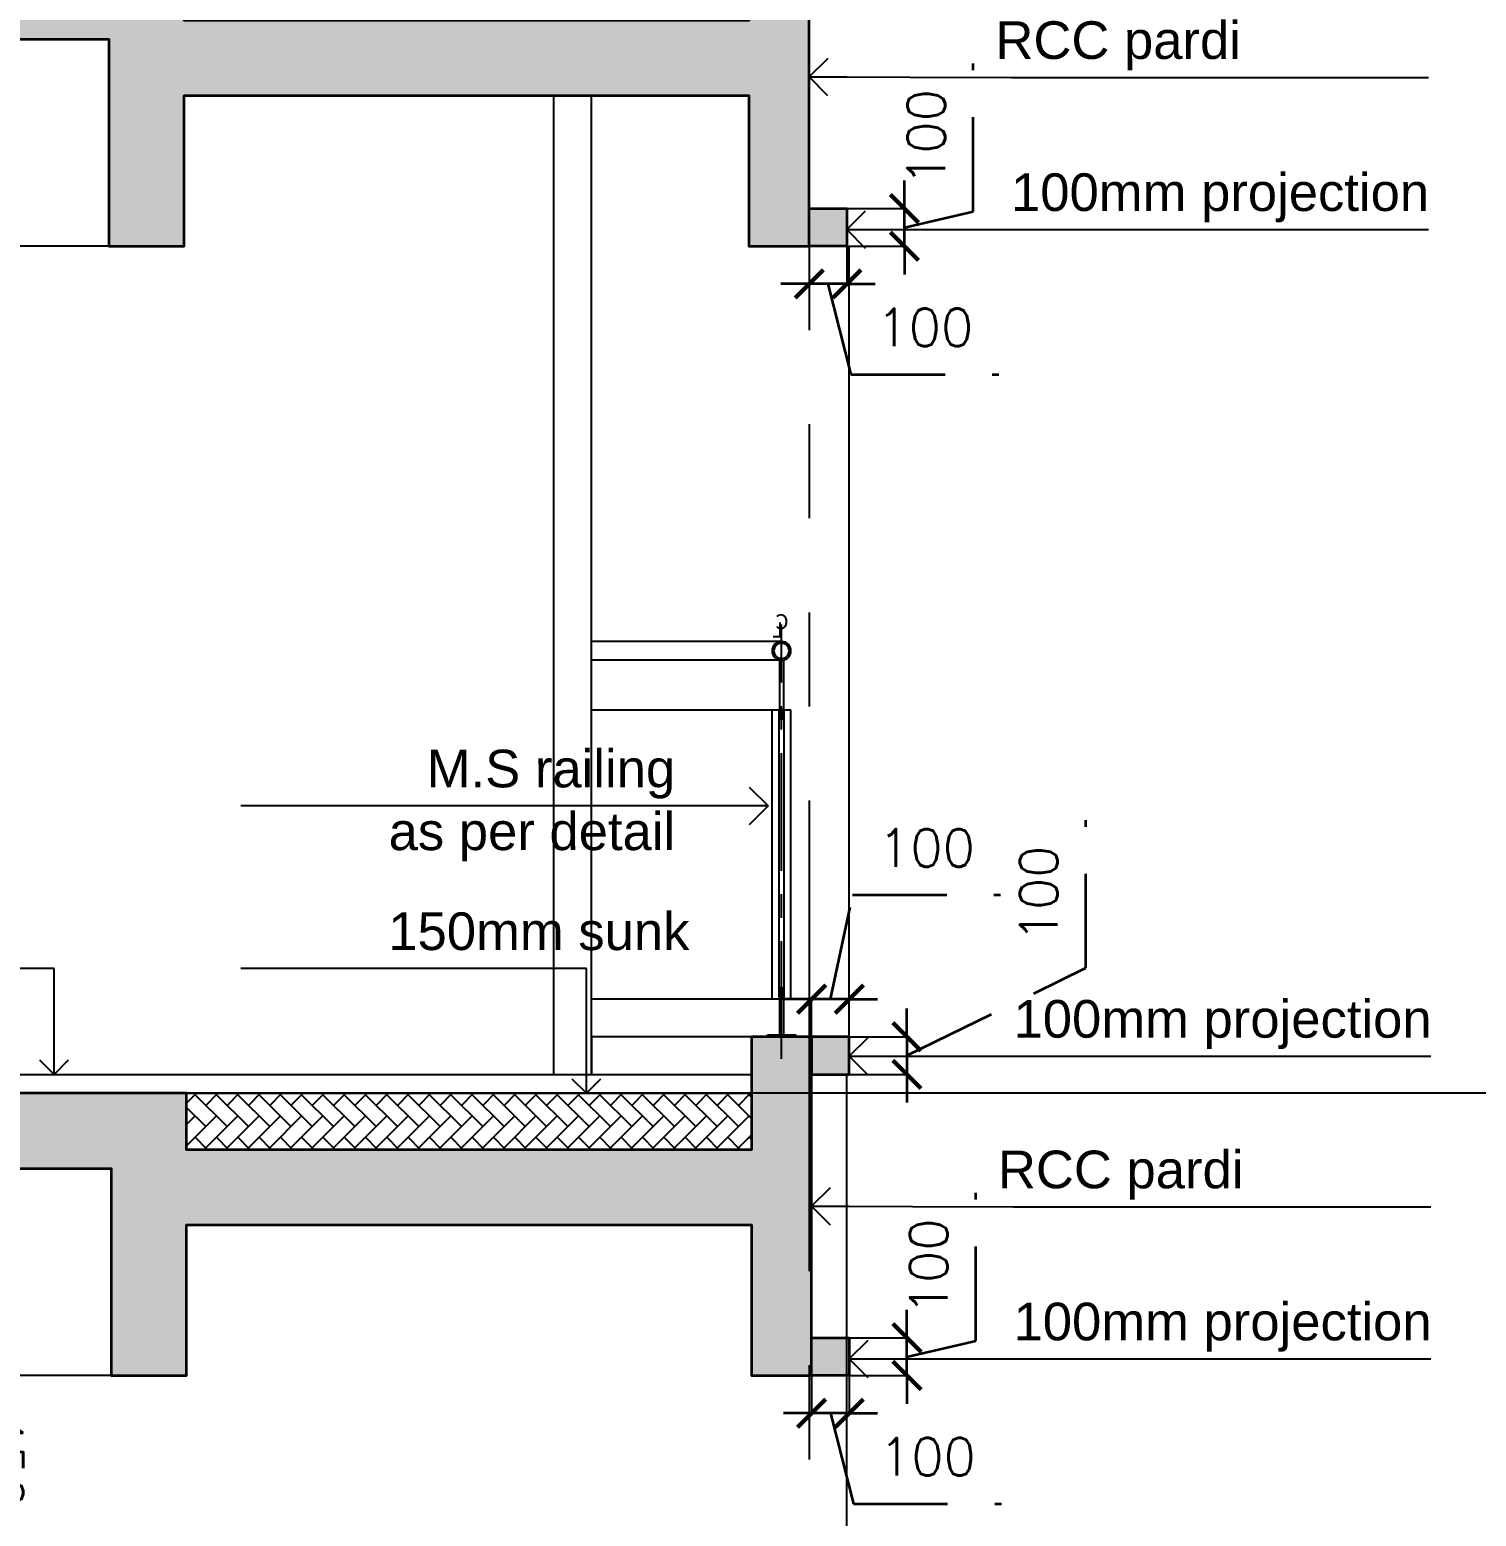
# Model space of a CAD drawing. Header units: millimetres. Extents: x 1066295 to 1300022, y -5734212 to -5454663.
# Drawn here: x 1149780 to 1153621, y -5616317 to -5612368 of the extents above; entities that cross this region are included whole.
import ezdxf

# ---------------------------------------------------------------- set-up
doc = ezdxf.new("R2010")
doc.units = ezdxf.units.MM
doc.header["$LTSCALE"] = 1000
doc.header["$MEASUREMENT"] = 0
for name, pattern in [('AUDIT_D_120904163729-0', [0]), ('T9_PROFILE SECTIONS$0$AUDIT_D_120904163729-0', [0]), ('T9_PROFILE SECTIONS$0$CENTER', [2, 1.25, -0.25, 0.25, -0.25]), ('T9_PROFILE SECTIONS$0$HIDDEN', [0.375, 0.25, -0.125]), ('T9_PROFILE SECTIONS$0$HIDDEN2', [0.1875, 0.125, -0.0625]), ('T9_PROFILE SECTIONS$0$T8_PROFILE SECTIONS$0$HIDDEN', [0.375, 0.25, -0.125]), ('T9_PROFILE SECTIONS$0$T8_PROFILE SECTIONS$0$PHANTOM2', [1.25, 0.625, -0.125, 0.125, -0.125, 0.125, -0.125])]:
    doc.linetypes.add(name, pattern=pattern)
doc.layers.get('0').update_dxf_attribs({"linetype": 'AUDIT_D_120904163729-0'})
for name, color, linetype in [('T9_PROFILE SECTIONS$0$A-DIM', 2, 'Continuous'), ('T9_PROFILE SECTIONS$0$A-SUNK SLAB', 251, 'T9_PROFILE SECTIONS$0$AUDIT_D_120904163729-0'), ('T9_PROFILE SECTIONS$0$DETAIL TEXT', 84, 'T9_PROFILE SECTIONS$0$HIDDEN'), ('T9_PROFILE SECTIONS$0$Elev 01', 8, 'Continuous'), ('T9_PROFILE SECTIONS$0$ELEV 5', 8, 'Continuous'), ('T9_PROFILE SECTIONS$0$F.F.L', 36, 'Continuous'), ('T9_PROFILE SECTIONS$0$GLASS', 5, 'Continuous'), ('T9_PROFILE SECTIONS$0$HATCH 150', 8, 'Continuous'), ('T9_PROFILE SECTIONS$0$Leader', 2, 'T9_PROFILE SECTIONS$0$AUDIT_D_120904163729-0'), ('T9_PROFILE SECTIONS$0$LEVEL', 7, 'Continuous'), ('T9_PROFILE SECTIONS$0$T8_PROFILE SECTIONS$0$A-BUILDING LINE TURNS HERE', 252, 'T9_PROFILE SECTIONS$0$T8_PROFILE SECTIONS$0$PHANTOM2'), ('T9_PROFILE SECTIONS$0$T8_PROFILE SECTIONS$0$A-PROFILE SECTIONS', 81, 'T9_PROFILE SECTIONS$0$T8_PROFILE SECTIONS$0$PHANTOM2')]:
    doc.layers.add(name, color=color, linetype=linetype)
for name, color, linetype, lineweight in [('T9_PROFILE SECTIONS$0$A-DIMENSION', 2, 'Continuous', 35), ('T9_PROFILE SECTIONS$0$A-SLAB', 3, 'Continuous', 35), ('T9_PROFILE SECTIONS$0$R0-18-10-2014-T1-1st Podium Floor Plan$0$Text', 7, 'Continuous', 0), ('T9_PROFILE SECTIONS$0$T8_PROFILE SECTIONS$0$A-DIMENSION', 2, 'Continuous', 35)]:
    doc.layers.add(name, color=color, linetype=linetype, lineweight=lineweight)
doc.styles.add('T9_PROFILE SECTIONS$0$arial', font='sanss___.ttf')
doc.styles.add('T9_PROFILE SECTIONS$0$ARIAL ARROW', font='arial.ttf')
doc.styles.add('T9_PROFILE SECTIONS$0$Romans 1', font='romans.shx', dxfattribs={"height": 100})
doc.styles.add('T9_PROFILE SECTIONS$0$T8_PROFILE SECTIONS$0$Romans 1', font='romans.shx', dxfattribs={"height": 100})
doc.dimstyles.new('T9_PROFILE SECTIONS$0$ALPINE S', dxfattribs={"dimscale": 0, "dimtxt": 100, "dimasz": 75, "dimexe": 0, "dimexo": 0, "dimgap": 75, "dimtad": 1, "dimdec": 0, "dimzin": 0, "dimdsep": 46, "dimtxsty": 'T9_PROFILE SECTIONS$0$Romans 1', "dimblk": 'T9_PROFILE SECTIONS$0$_ArchTick', "dimcen": 0.09, "dimclrd": 256, "dimclre": 256, "dimclrt": 7, "dimadec": 0, "dimazin": 0, "dimtfac": 1, "dimtdec": 0, "dimtofl": 0, "dimtmove": 1, "dimatfit": 0, "dimldrblk": 'T9_PROFILE SECTIONS$0$_Open90', "dimfxl": 1, "dimtolj": 1, "dimtzin": 0, "dimarcsym": 0})
doc.dimstyles.new('T9_PROFILE SECTIONS$0$T8_PROFILE SECTIONS$0$ALPINE S', dxfattribs={"dimscale": 0, "dimtxt": 100, "dimasz": 75, "dimexe": 0, "dimexo": 0, "dimgap": 75, "dimtad": 1, "dimdec": 0, "dimzin": 0, "dimdsep": 46, "dimtxsty": 'T9_PROFILE SECTIONS$0$T8_PROFILE SECTIONS$0$Romans 1', "dimblk": 'T9_PROFILE SECTIONS$0$T8_PROFILE SECTIONS$0$_ArchTick', "dimcen": 0.09, "dimclrd": 256, "dimclre": 256, "dimclrt": 7, "dimadec": 0, "dimazin": 0, "dimtfac": 1, "dimtdec": 0, "dimtofl": 0, "dimtmove": 1, "dimatfit": 0, "dimldrblk": 'T9_PROFILE SECTIONS$0$T8_PROFILE SECTIONS$0$_Open90', "dimfxl": 1, "dimtolj": 1, "dimtzin": 0, "dimarcsym": 0})

# ---------------------------------------------------------------- blocks, each defined once
blk = doc.blocks.new('T9_PROFILE SECTIONS$0$A$C04612184')
at = {"layer": 'T9_PROFILE SECTIONS$0$LEVEL', "color": 1, "linetype": 'T9_PROFILE SECTIONS$0$HIDDEN2', "ltscale": 5}
blk.add_line((89.81805045481178, 76.7149999309413), (-67.82707013288564, 76.7149999309413), dxfattribs=at)
blk = doc.blocks.new('T9_PROFILE SECTIONS$0$_ArchTick')
at = {"color": 0, "linetype": 'ByBlock', "const_width": 0.15}
blk.add_lwpolyline([(-0.5, -0.5), (0.5, 0.5)], dxfattribs=at)
blk = doc.blocks.new('*D262')
at = {"layer": 'T9_PROFILE SECTIONS$0$A-DIMENSION', "linetype": 'T9_PROFILE SECTIONS$0$HIDDEN', "lineweight": -2, "transparency": 16777216}
for p, q in [((-51344.15555209041, 326711.6741466849), (-51755.66541975297, 326711.6741466849)), ((-51353.88129216552, 326261.6743301266), (-51755.66541975297, 326261.6743301266))]:
    blk.add_line(p, q, dxfattribs=at)
at = {"layer": 'T9_PROFILE SECTIONS$0$A-DIMENSION', "linetype": 'T9_PROFILE SECTIONS$0$HIDDEN', "transparency": 16777216}
blk.add_line((-51755.66541975297, 326261.6743301266), (-51755.66541975297, 326711.6741466849), dxfattribs=at)
at = {"layer": 'T9_PROFILE SECTIONS$0$A-DIMENSION', "linetype": 'ByBlock', "transparency": 16777216, "xscale": 75, "yscale": 75, "zscale": 75}
for p, rotation in [((-51755.66541975297, 326711.6741466849), 90.00000000000001), ((-51755.66541975297, 326261.6743301266), 270)]:
    blk.add_blockref('T9_PROFILE SECTIONS$0$_ArchTick', p, dxfattribs=dict(at, rotation=rotation))
at = {"layer": 'T9_PROFILE SECTIONS$0$A-DIMENSION', "color": 7, "linetype": 'ByBlock', "transparency": 16777216, "insert": (-51630.66541975298, 326486.6742384057), "char_height": 100, "attachment_point": 5, "rotation": 270, "style": 'T9_PROFILE SECTIONS$0$Romans 1'}
blk.add_mtext('\\A1;450', dxfattribs=at)
blk = doc.blocks.new('T9_PROFILE SECTIONS$0$_Open90')
at = {"color": 0, "linetype": 'ByBlock', "lineweight": -2}
for p, q in [((0, 0), (-1, 0)), ((-0.5, 0.5), (0, 0)), ((0, 0), (-0.5, -0.5))]:
    blk.add_line(p, q, dxfattribs=at)
blk = doc.blocks.new('*D249')
at = {"layer": 'T9_PROFILE SECTIONS$0$A-DIMENSION', "linetype": 'T9_PROFILE SECTIONS$0$HIDDEN', "lineweight": -2, "transparency": 16777216}
for p, q in [((-51353.88129241997, 283661.6741476329), (-51755.66542000929, 283661.6741476329)), ((-51353.88129241997, 282911.6741476329), (-51755.66542000929, 282911.6741476329))]:
    blk.add_line(p, q, dxfattribs=at)
at = {"layer": 'T9_PROFILE SECTIONS$0$A-DIMENSION', "linetype": 'T9_PROFILE SECTIONS$0$HIDDEN', "transparency": 16777216}
blk.add_line((-51755.66542000929, 283661.6741476329), (-51755.66542000929, 282911.6741476329), dxfattribs=at)
at = {"layer": 'T9_PROFILE SECTIONS$0$A-DIMENSION', "linetype": 'ByBlock', "transparency": 16777216, "xscale": 75, "yscale": 75, "zscale": 75}
for p, rotation in [((-51755.66542000929, 283661.6741476329), 90), ((-51755.66542000929, 282911.6741476329), 270)]:
    blk.add_blockref('T9_PROFILE SECTIONS$0$_ArchTick', p, dxfattribs=dict(at, rotation=rotation))
at = {"layer": 'T9_PROFILE SECTIONS$0$A-DIMENSION', "color": 7, "linetype": 'ByBlock', "transparency": 16777216, "insert": (-51880.66542000927, 283286.6741476329), "char_height": 100, "attachment_point": 5, "rotation": 90.00000000000001, "style": 'T9_PROFILE SECTIONS$0$Romans 1'}
blk.add_mtext('\\A1;750', dxfattribs=at)
blk = doc.blocks.new('T9_PROFILE SECTIONS$0$T8_PROFILE SECTIONS$0$_ArchTick')
at = {"color": 0, "linetype": 'ByBlock', "const_width": 0.15}
blk.add_lwpolyline([(-0.5, -0.5), (0.5, 0.5)], dxfattribs=at)
blk = doc.blocks.new('*D253')
at = {"layer": 'T9_PROFILE SECTIONS$0$T8_PROFILE SECTIONS$0$A-DIMENSION', "linetype": 'T9_PROFILE SECTIONS$0$T8_PROFILE SECTIONS$0$HIDDEN', "lineweight": -2, "transparency": 16777216}
for p, q in [((-49493.88129241997, 282911.6741472241), (-49493.88129241997, 282811.6092331046)), ((-49393.88129241997, 282911.6741472241), (-49393.88129241997, 282811.6092331046))]:
    blk.add_line(p, q, dxfattribs=at)
at = {"layer": 'T9_PROFILE SECTIONS$0$T8_PROFILE SECTIONS$0$A-DIMENSION', "linetype": 'T9_PROFILE SECTIONS$0$T8_PROFILE SECTIONS$0$HIDDEN', "transparency": 16777216}
for p, q in [((-49493.88129241997, 282811.6092331046), (-49568.88129241997, 282811.6092331046)), ((-49393.88129241997, 282811.6092331046), (-49493.88129241997, 282811.6092331046)), ((-49443.88129241997, 282811.6092331046), (-49382.8829599279, 282570.9580875626)), ((-49393.88129241997, 282811.6092331046), (-49318.88129241997, 282811.6092331046)), ((-49382.8829599279, 282570.9580875626), (-48990.02581707075, 282570.9580875626))]:
    blk.add_line(p, q, dxfattribs=at)
at = {"layer": 'T9_PROFILE SECTIONS$0$T8_PROFILE SECTIONS$0$A-DIMENSION', "linetype": 'ByBlock', "transparency": 16777216, "xscale": 75, "yscale": 75, "zscale": 75}
blk.add_blockref('T9_PROFILE SECTIONS$0$T8_PROFILE SECTIONS$0$_ArchTick', (-49493.88129241997, 282811.6092331046), dxfattribs=at)
at = {"layer": 'T9_PROFILE SECTIONS$0$T8_PROFILE SECTIONS$0$A-DIMENSION', "linetype": 'ByBlock', "transparency": 16777216, "xscale": 75, "yscale": 75, "zscale": 75, "rotation": 180}
blk.add_blockref('T9_PROFILE SECTIONS$0$T8_PROFILE SECTIONS$0$_ArchTick', (-49393.88129241997, 282811.6092331046), dxfattribs=at)
at = {"layer": 'T9_PROFILE SECTIONS$0$T8_PROFILE SECTIONS$0$A-DIMENSION', "color": 7, "linetype": 'ByBlock', "transparency": 16777216, "insert": (-49186.45438849933, 282695.9580875626), "char_height": 100, "attachment_point": 5, "style": 'T9_PROFILE SECTIONS$0$T8_PROFILE SECTIONS$0$Romans 1'}
blk.add_mtext('\\A1;100', dxfattribs=at)
blk = doc.blocks.new('T9_PROFILE SECTIONS$0$T8_PROFILE SECTIONS$0$_Open90')
at = {"color": 0, "linetype": 'ByBlock', "lineweight": -2}
for p, q in [((0, 0), (-1, 0)), ((-0.5, 0.5), (0, 0)), ((0, 0), (-0.5, -0.5))]:
    blk.add_line(p, q, dxfattribs=at)
blk = doc.blocks.new('*D254')
at = {"layer": 'T9_PROFILE SECTIONS$0$T8_PROFILE SECTIONS$0$A-DIMENSION', "linetype": 'T9_PROFILE SECTIONS$0$T8_PROFILE SECTIONS$0$HIDDEN', "transparency": 16777216}
for p, q in [((-49058.13209899836, 283004.0948544899), (-49058.13209899836, 283396.9519973471)), ((-49240.73842880828, 283011.6741472026), (-49240.73842880828, 283086.6741472026)), ((-49240.73842880828, 282911.6741472241), (-49240.73842880828, 283011.6741472026)), ((-49240.73842880828, 282961.6741472133), (-49058.13209899836, 283004.0948544899)), ((-49240.73842880828, 282911.6741472241), (-49240.73842880828, 282836.6741472241))]:
    blk.add_line(p, q, dxfattribs=at)
at = {"layer": 'T9_PROFILE SECTIONS$0$T8_PROFILE SECTIONS$0$A-DIMENSION', "linetype": 'T9_PROFILE SECTIONS$0$T8_PROFILE SECTIONS$0$HIDDEN', "lineweight": -2, "transparency": 16777216}
for p, q in [((-49393.88129241997, 283011.6741472026), (-49240.73842880828, 283011.6741472026)), ((-49393.88129241997, 282911.6741472241), (-49240.73842880828, 282911.6741472241))]:
    blk.add_line(p, q, dxfattribs=at)
at = {"layer": 'T9_PROFILE SECTIONS$0$T8_PROFILE SECTIONS$0$A-DIMENSION', "linetype": 'ByBlock', "transparency": 16777216, "xscale": 75, "yscale": 75, "zscale": 75}
for p, rotation in [((-49240.73842880828, 283011.6741472026), 270), ((-49240.73842880828, 282911.6741472241), 90)]:
    blk.add_blockref('T9_PROFILE SECTIONS$0$T8_PROFILE SECTIONS$0$_ArchTick', p, dxfattribs=dict(at, rotation=rotation))
at = {"layer": 'T9_PROFILE SECTIONS$0$T8_PROFILE SECTIONS$0$A-DIMENSION', "color": 7, "linetype": 'ByBlock', "transparency": 16777216, "insert": (-49183.13209899841, 283200.5234259185), "char_height": 100, "attachment_point": 5, "rotation": 90, "style": 'T9_PROFILE SECTIONS$0$T8_PROFILE SECTIONS$0$Romans 1'}
blk.add_mtext('\\A1;100', dxfattribs=at)
blk = doc.blocks.new('T9_PROFILE SECTIONS$0$A$C6E3644B4')
at = {"layer": 'T9_PROFILE SECTIONS$0$A-DIM', "ltscale": 0.7}
h = blk.add_hatch(color=8, dxfattribs=at)
edge = h.paths.add_edge_path()
edge.add_arc((0, 1025.000000000233), 25, 0, 360)
edge = h.paths.add_edge_path(flags=17)
edge.add_arc((0, 1025.000000000233), 20, 0, 360)
for points in [[(6.029318510554731, 868.7475443840958), (-5.970681489445269, 868.7475443840958), (-5.970681489445269, 843.7475443840958), (6.029318510554731, 843.7475443840958)], [(6.029318510554731, 130.0000037571881), (-5.970681489445269, 130.0000037571881), (-5.970681489445269, 105.0000037571881), (6.029318510554731, 105.0000037571881)]]:
    blk.add_hatch(color=8, dxfattribs=at).paths.add_polyline_path(points)
at = {"layer": 'T9_PROFILE SECTIONS$0$A-DIM', "color": 5, "linetype": 'T9_PROFILE SECTIONS$0$CENTER', "ltscale": 0.25}
blk.add_line((0, -58.99308032752015), (0, 1094.712154761422), dxfattribs=at)
at = {"layer": 'T9_PROFILE SECTIONS$0$A-DIM', "ltscale": 0.7}
for p, q in [((-5, 1000.135468803113), (-5.000000000931323, 868.4000000003725)), ((5, 1000.135468803113), (4.999999999068677, 868.4000000003725)), ((24.99999999906868, 868.4000000003725), (-25.00000000093132, 868.4000000003725)), ((-25, 100.4000000001397), (-25.00000000093132, 868.4000000003725)), ((25, 100.4000000001397), (24.99999999906868, 868.4000000003725)), ((25, 100.4000000001397), (-25, 100.3999999999069)), ((-5, 100.3999999912921), (-5, 5)), ((5, 100.3999999912921), (5, 5))]:
    blk.add_line(p, q, dxfattribs=at)
blk.add_lwpolyline([(37.5, 5), (-37.5, 5), (-37.5, 0), (37.5, 0)], close=True, dxfattribs=at)
for radius in [25, 20]:
    blk.add_circle((0, 1025.000000000233), radius, dxfattribs=at)
at = {"layer": 'T9_PROFILE SECTIONS$0$GLASS', "ltscale": 0.7}
for points in [[(-5.970681489445269, 868.4000000003725), (-5.970681489445269, 843.7475443840958), (6.029318510554731, 843.7475443840958), (6.029318510554731, 868.4000000003725)], [(-5.970681489445269, 105.0000037571881), (6.029318510554731, 105.0000037571881), (6.029318510554731, 868.4000000003725), (-5.970681489445269, 868.4000000003725)], [(-5.970681489445269, 130.0000037571881), (-5.970681489445269, 105.0000037571881), (6.029318510554731, 105.0000037571881), (6.029318510554731, 130.0000037571881)]]:
    blk.add_lwpolyline(points, close=True, dxfattribs=at)
at = {"layer": 'T9_PROFILE SECTIONS$0$DETAIL TEXT', "color": 0, "char_height": 40, "width": 489.2515201326069, "attachment_point": 1, "style": 'T9_PROFILE SECTIONS$0$arial'}
for s, insert in [('{\\fCalibri|b0|i0|c0|p34;C}', (-17.82033419283107, 1122.699517042609)), ('{\\fCalibri|b0|i0|c0|p34;L}', (-2.775433416478336, 1100.522025397047))]:
    blk.add_mtext(s, dxfattribs=dict(at, insert=insert))
blk = doc.blocks.new('*D255')
at = {"layer": 'T9_PROFILE SECTIONS$0$A-DIMENSION', "linetype": 'T9_PROFILE SECTIONS$0$HIDDEN', "lineweight": -2, "transparency": 16777216}
for p, q in [((1181090.422474894, -5662595.054038587), (1180688.638347305, -5662595.054038587)), ((1181090.422474894, -5663345.054038587), (1180688.638347305, -5663345.054038587))]:
    blk.add_line(p, q, dxfattribs=at)
at = {"layer": 'T9_PROFILE SECTIONS$0$A-DIMENSION', "linetype": 'T9_PROFILE SECTIONS$0$HIDDEN', "transparency": 16777216}
blk.add_line((1180688.638347305, -5662595.054038587), (1180688.638347305, -5663345.054038587), dxfattribs=at)
at = {"layer": 'T9_PROFILE SECTIONS$0$A-DIMENSION', "linetype": 'ByBlock', "transparency": 16777216, "xscale": 75, "yscale": 75, "zscale": 75}
for p, rotation in [((1180688.638347305, -5662595.054038587), 90), ((1180688.638347305, -5663345.054038587), 270)]:
    blk.add_blockref('T9_PROFILE SECTIONS$0$_ArchTick', p, dxfattribs=dict(at, rotation=rotation))
at = {"layer": 'T9_PROFILE SECTIONS$0$A-DIMENSION', "color": 7, "linetype": 'ByBlock', "transparency": 16777216, "insert": (1180563.638347306, -5662970.054038587), "char_height": 100, "attachment_point": 5, "rotation": 90, "style": 'T9_PROFILE SECTIONS$0$Romans 1'}
blk.add_mtext('\\A1;750', dxfattribs=at)
blk = doc.blocks.new('*D256')
at = {"layer": 'T9_PROFILE SECTIONS$0$A-DIMENSION', "linetype": 'T9_PROFILE SECTIONS$0$HIDDEN', "lineweight": -2, "transparency": 16777216}
for p, q in [((1181090.422473617, -5660345.054038788), (1180688.638347305, -5660345.054038788)), ((1181090.422474894, -5662595.054038588), (1180688.638347305, -5662595.054038588))]:
    blk.add_line(p, q, dxfattribs=at)
at = {"layer": 'T9_PROFILE SECTIONS$0$A-DIMENSION', "linetype": 'T9_PROFILE SECTIONS$0$HIDDEN', "transparency": 16777216}
blk.add_line((1180688.638347305, -5662595.054038588), (1180688.638347305, -5660345.054038788), dxfattribs=at)
at = {"layer": 'T9_PROFILE SECTIONS$0$A-DIMENSION', "linetype": 'ByBlock', "transparency": 16777216, "xscale": 75, "yscale": 75, "zscale": 75}
for p, rotation in [((1180688.638347305, -5660345.054038788), 90), ((1180688.638347305, -5662595.054038588), 270)]:
    blk.add_blockref('T9_PROFILE SECTIONS$0$_ArchTick', p, dxfattribs=dict(at, rotation=rotation))
at = {"layer": 'T9_PROFILE SECTIONS$0$A-DIMENSION', "color": 7, "linetype": 'ByBlock', "transparency": 16777216, "insert": (1180563.638347306, -5661470.054038689), "char_height": 100, "attachment_point": 5, "rotation": 90, "style": 'T9_PROFILE SECTIONS$0$Romans 1'}
blk.add_mtext('\\A1;2250', dxfattribs=at)
blk = doc.blocks.new('*D257')
at = {"layer": 'T9_PROFILE SECTIONS$0$T8_PROFILE SECTIONS$0$A-DIMENSION', "linetype": 'T9_PROFILE SECTIONS$0$T8_PROFILE SECTIONS$0$HIDDEN', "transparency": 16777216}
for p, q in [((1183000.422474894, -5662344.989124928), (1183059.149635703, -5662068.362129864)), ((1183059.149635703, -5662068.362129864), (1183452.00677856, -5662068.362129864)), ((1182950.422474894, -5662344.989124928), (1182875.422474894, -5662344.989124928)), ((1183050.422474894, -5662344.989124928), (1182950.422474894, -5662344.989124928)), ((1183050.422474894, -5662344.989124928), (1183125.422474894, -5662344.989124928))]:
    blk.add_line(p, q, dxfattribs=at)
at = {"layer": 'T9_PROFILE SECTIONS$0$T8_PROFILE SECTIONS$0$A-DIMENSION', "linetype": 'T9_PROFILE SECTIONS$0$T8_PROFILE SECTIONS$0$HIDDEN', "lineweight": -2, "transparency": 16777216}
for p, q in [((1182950.422474894, -5662445.054039017), (1182950.422474894, -5662344.989124928)), ((1183050.422474894, -5662445.054039017), (1183050.422474894, -5662344.989124928))]:
    blk.add_line(p, q, dxfattribs=at)
at = {"layer": 'T9_PROFILE SECTIONS$0$T8_PROFILE SECTIONS$0$A-DIMENSION', "linetype": 'ByBlock', "transparency": 16777216, "xscale": 75, "yscale": 75, "zscale": 75}
blk.add_blockref('T9_PROFILE SECTIONS$0$T8_PROFILE SECTIONS$0$_ArchTick', (1182950.422474894, -5662344.989124928), dxfattribs=at)
at = {"layer": 'T9_PROFILE SECTIONS$0$T8_PROFILE SECTIONS$0$A-DIMENSION', "linetype": 'ByBlock', "transparency": 16777216, "xscale": 75, "yscale": 75, "zscale": 75, "rotation": 180}
blk.add_blockref('T9_PROFILE SECTIONS$0$T8_PROFILE SECTIONS$0$_ArchTick', (1183050.422474894, -5662344.989124928), dxfattribs=at)
at = {"layer": 'T9_PROFILE SECTIONS$0$T8_PROFILE SECTIONS$0$A-DIMENSION', "color": 7, "linetype": 'ByBlock', "transparency": 16777216, "insert": (1183255.578207132, -5661943.362129864), "char_height": 100, "attachment_point": 5, "style": 'T9_PROFILE SECTIONS$0$T8_PROFILE SECTIONS$0$Romans 1'}
blk.add_mtext('\\A1;100', dxfattribs=at)
blk = doc.blocks.new('*D258')
at = {"layer": 'T9_PROFILE SECTIONS$0$T8_PROFILE SECTIONS$0$A-DIMENSION', "linetype": 'T9_PROFILE SECTIONS$0$T8_PROFILE SECTIONS$0$HIDDEN', "transparency": 16777216}
for p, q in [((1183678.478835307, -5662262.123755586), (1183678.478835307, -5661869.266612729)), ((1183203.565338507, -5662495.054039007), (1183678.478835307, -5662262.123755586)), ((1183203.565338507, -5662445.054039017), (1183203.565338507, -5662370.054039017)), ((1183203.565338507, -5662445.054039017), (1183203.565338507, -5662545.054038996)), ((1183203.565338507, -5662545.054038996), (1183203.565338507, -5662620.054038996))]:
    blk.add_line(p, q, dxfattribs=at)
at = {"layer": 'T9_PROFILE SECTIONS$0$T8_PROFILE SECTIONS$0$A-DIMENSION', "linetype": 'T9_PROFILE SECTIONS$0$T8_PROFILE SECTIONS$0$HIDDEN', "lineweight": -2, "transparency": 16777216}
for p, q in [((1183050.422474894, -5662445.054039017), (1183203.565338507, -5662445.054039017)), ((1183050.422474894, -5662545.054038996), (1183203.565338507, -5662545.054038996))]:
    blk.add_line(p, q, dxfattribs=at)
at = {"layer": 'T9_PROFILE SECTIONS$0$T8_PROFILE SECTIONS$0$A-DIMENSION', "linetype": 'ByBlock', "transparency": 16777216, "xscale": 75, "yscale": 75, "zscale": 75}
for p, rotation in [((1183203.565338507, -5662445.054039017), 270), ((1183203.565338507, -5662545.054038996), 90)]:
    blk.add_blockref('T9_PROFILE SECTIONS$0$T8_PROFILE SECTIONS$0$_ArchTick', p, dxfattribs=dict(at, rotation=rotation))
at = {"layer": 'T9_PROFILE SECTIONS$0$T8_PROFILE SECTIONS$0$A-DIMENSION', "color": 7, "linetype": 'ByBlock', "transparency": 16777216, "insert": (1183553.478835308, -5662065.695184158), "char_height": 100, "attachment_point": 5, "rotation": 90, "style": 'T9_PROFILE SECTIONS$0$T8_PROFILE SECTIONS$0$Romans 1'}
blk.add_mtext('\\A1;100', dxfattribs=at)
blk = doc.blocks.new('*D259')
at = {"layer": 'T9_PROFILE SECTIONS$0$T8_PROFILE SECTIONS$0$A-DIMENSION', "linetype": 'T9_PROFILE SECTIONS$0$T8_PROFILE SECTIONS$0$HIDDEN', "lineweight": -2, "transparency": 16777216}
for p, q in [((1182950.422474894, -5663345.054038996), (1182950.422474894, -5663445.118953115)), ((1183050.422474894, -5663345.054038996), (1183050.422474894, -5663445.118953115))]:
    blk.add_line(p, q, dxfattribs=at)
at = {"layer": 'T9_PROFILE SECTIONS$0$T8_PROFILE SECTIONS$0$A-DIMENSION', "linetype": 'T9_PROFILE SECTIONS$0$T8_PROFILE SECTIONS$0$HIDDEN', "transparency": 16777216}
for p, q in [((1182950.422474894, -5663445.118953115), (1182875.422474894, -5663445.118953115)), ((1183050.422474894, -5663445.118953115), (1182950.422474894, -5663445.118953115)), ((1183000.422474894, -5663445.118953115), (1183061.420807387, -5663685.770098657)), ((1183050.422474894, -5663445.118953115), (1183125.422474894, -5663445.118953115)), ((1183061.420807387, -5663685.770098657), (1183454.277950244, -5663685.770098657))]:
    blk.add_line(p, q, dxfattribs=at)
at = {"layer": 'T9_PROFILE SECTIONS$0$T8_PROFILE SECTIONS$0$A-DIMENSION', "linetype": 'ByBlock', "transparency": 16777216, "xscale": 75, "yscale": 75, "zscale": 75}
blk.add_blockref('T9_PROFILE SECTIONS$0$T8_PROFILE SECTIONS$0$_ArchTick', (1182950.422474894, -5663445.118953115), dxfattribs=at)
at = {"layer": 'T9_PROFILE SECTIONS$0$T8_PROFILE SECTIONS$0$A-DIMENSION', "linetype": 'ByBlock', "transparency": 16777216, "xscale": 75, "yscale": 75, "zscale": 75, "rotation": 180}
blk.add_blockref('T9_PROFILE SECTIONS$0$T8_PROFILE SECTIONS$0$_ArchTick', (1183050.422474894, -5663445.118953115), dxfattribs=at)
at = {"layer": 'T9_PROFILE SECTIONS$0$T8_PROFILE SECTIONS$0$A-DIMENSION', "color": 7, "linetype": 'ByBlock', "transparency": 16777216, "insert": (1183257.849378815, -5663560.770098657), "char_height": 100, "attachment_point": 5, "style": 'T9_PROFILE SECTIONS$0$T8_PROFILE SECTIONS$0$Romans 1'}
blk.add_mtext('\\A1;100', dxfattribs=at)
blk = doc.blocks.new('*D260')
at = {"layer": 'T9_PROFILE SECTIONS$0$T8_PROFILE SECTIONS$0$A-DIMENSION', "linetype": 'T9_PROFILE SECTIONS$0$T8_PROFILE SECTIONS$0$HIDDEN', "transparency": 16777216}
for p, q in [((1183386.171668315, -5663252.63333173), (1183386.171668315, -5662859.776188873)), ((1183203.565338506, -5663245.054039017), (1183203.565338506, -5663170.054039017)), ((1183203.565338506, -5663345.054038996), (1183203.565338506, -5663245.054039017)), ((1183203.565338506, -5663295.054039007), (1183386.171668315, -5663252.63333173)), ((1183203.565338506, -5663345.054038996), (1183203.565338506, -5663420.054038996))]:
    blk.add_line(p, q, dxfattribs=at)
at = {"layer": 'T9_PROFILE SECTIONS$0$T8_PROFILE SECTIONS$0$A-DIMENSION', "linetype": 'T9_PROFILE SECTIONS$0$T8_PROFILE SECTIONS$0$HIDDEN', "lineweight": -2, "transparency": 16777216}
for p, q in [((1183050.422474894, -5663245.054039017), (1183203.565338506, -5663245.054039017)), ((1183050.422474894, -5663345.054038996), (1183203.565338506, -5663345.054038996))]:
    blk.add_line(p, q, dxfattribs=at)
at = {"layer": 'T9_PROFILE SECTIONS$0$T8_PROFILE SECTIONS$0$A-DIMENSION', "linetype": 'ByBlock', "transparency": 16777216, "xscale": 75, "yscale": 75, "zscale": 75}
for p, rotation in [((1183203.565338506, -5663245.054039017), 270), ((1183203.565338506, -5663345.054038996), 90)]:
    blk.add_blockref('T9_PROFILE SECTIONS$0$T8_PROFILE SECTIONS$0$_ArchTick', p, dxfattribs=dict(at, rotation=rotation))
at = {"layer": 'T9_PROFILE SECTIONS$0$T8_PROFILE SECTIONS$0$A-DIMENSION', "color": 7, "linetype": 'ByBlock', "transparency": 16777216, "insert": (1183261.171668316, -5663056.204760302), "char_height": 100, "attachment_point": 5, "rotation": 90, "style": 'T9_PROFILE SECTIONS$0$T8_PROFILE SECTIONS$0$Romans 1'}
blk.add_mtext('\\A1;100', dxfattribs=at)
blk = doc.blocks.new('T9_PROFILE SECTIONS$0$tj')
at = {"layer": 'T9_PROFILE SECTIONS$0$ELEV 5', "ltscale": 0.7}
blk.add_line((-49393.88129076059, 325011.6741467491), (-49393.88129076059, 327511.6741467714), dxfattribs=at)
at = {"layer": 'T9_PROFILE SECTIONS$0$A-DIMENSION', "linetype": 'ByBlock'}
dim = blk.add_linear_dim(base=(-51755.66541975297, 326711.6741466849, 0.01002673903355064), p1=(-51353.88129216549, 326261.6743301265, 0.01002673903355237), p2=(-51344.15555209038, 326711.6741466848, 0.01002673903355237), angle=90, dimstyle='T9_PROFILE SECTIONS$0$ALPINE S', override={"dimscale": 1, "dimfxl": 5, "dimlwd": 65535, "dimarcsym": 1}, dxfattribs=at)
dim.commit()
dim.dimension.update_dxf_attribs({"geometry": '*D262', "text_midpoint": (-51630.66541975297, 326486.6742384058, 0.01002673903355064)})
blk = doc.blocks.new('T9_PROFILE SECTIONS$0$grn')
at = {"layer": 'T9_PROFILE SECTIONS$0$HATCH 150'}
h = blk.add_hatch(color=8, dxfattribs=at)
h.dxf.hatch_style = 1
h.paths.add_polyline_path([(-49653.88129242091, 283811.674147225), (-49653.88129242091, 283661.674147279), (-49653.88129242091, 283511.674147279), (-51153.88129241997, 283511.674147279), (-51153.88129241997, 283661.6741476329), (-53117.25509975245, 283661.6741476329), (-53117.25509975245, 283461.6741476329), (-51353.88129241997, 283461.6741476329), (-51353.88129241997, 282911.6741476329), (-51153.88129241997, 282911.6741475984), (-51153.88129241997, 283311.6741475984), (-49653.88129242091, 283311.6741475984), (-49653.88129258016, 282911.674147279), (-49493.88129241997, 282911.6741472455), (-49493.88129241625, 283811.6741472241)])
h = blk.add_hatch(dxfattribs=at)
h.set_pattern_fill('AR-SAND', color=8, scale=10)
h.set_pattern_definition([(127.5, (-5719487.17873388, -1184799.737483694), (-19.26823769013158, -0.6299335810960811), [0, -15.19999999999999, 0, -16.99999999999999, 0, -16.24999999999999]), (97.49999999999993, (-5719487.17873388, -1184799.737483694), (-28.2214606522974, 17.69776705267727), [0, -8.19999999999999, 0, -13.69999999999999, 0, -5.249999999999996]), (57.49999999999999, (-5719487.17873388, -1184812.037483693), (-0.05659053536964871, 31.14141861751495), [0, -4.999999999999977, 0, -17.99999999999991, 0, -23.49999999999991]), (47.49999999999994, (-5719487.17873388, -1184812.037483693), (-8.776755649342494, 30.06126604572293), [0, -2.5, 0, -11.8, 0, -13.5])])
h.paths.add_polyline_path([(-49493.88129241997, 283011.6741472455), (-49393.88129241997, 283011.6741472455), (-49393.88129241997, 282911.6741472241), (-49493.88129241997, 282911.6741472241)])
h.paths.add_polyline_path([(-49493.88129241997, 283711.6741472455), (-49393.88129241997, 283711.6741472455), (-49393.88129241997, 283811.6741472241), (-49493.88129241997, 283811.6741472241)])
at = {"layer": 'T9_PROFILE SECTIONS$0$A-SLAB', "linetype": 'ByBlock'}
for points in [[(-49653.88129242091, 283811.674147225), (-49653.88129242091, 283661.674147279), (-49653.88129242091, 283511.674147279), (-51153.88129241997, 283511.674147279), (-51153.88129241997, 283661.6741476329), (-53117.25509975245, 283661.6741476329), (-53117.25509975245, 283461.6741476329), (-51353.88129241997, 283461.6741476329), (-51353.88129241997, 282911.6741476329), (-51153.88129241997, 282911.6741475984), (-51153.88129241997, 283311.6741475984), (-49653.88129242091, 283311.6741475984), (-49653.88129258016, 282911.674147279), (-49493.88129241997, 282911.6741472455), (-49493.88129241625, 283811.6741472241)], [(-49493.88129241997, 283011.6741472455), (-49393.88129241997, 283011.6741472455), (-49393.88129241997, 282911.6741472241), (-49493.88129241997, 282911.6741472241)]]:
    blk.add_lwpolyline(points, close=True, dxfattribs=at)
at = {"layer": 'T9_PROFILE SECTIONS$0$R0-18-10-2014-T1-1st Podium Floor Plan$0$Text', "char_height": 100.0000000000001, "width": 1133.401091405185, "attachment_point": 1, "style": 'T9_PROFILE SECTIONS$0$ARIAL ARROW'}
for s, insert in [('RCC pardi', (-48999.2644018461, 283509.1518875929)), ('100mm projection\\P  ', (-48957.8173903157, 283105.2442225656))]:
    blk.add_mtext(s, dxfattribs=dict(at, insert=insert))
at = {"layer": 'T9_PROFILE SECTIONS$0$A-DIMENSION', "linetype": 'ByBlock'}
dim = blk.add_linear_dim(base=(-51755.66542000929, 282911.6741476329, 0.01002673761109921), p1=(-51353.88129241997, 283661.6741476329, -1.422451434418548e-09), p2=(-51353.88129241997, 282911.6741476329, -1.422451434418548e-09), angle=90, dimstyle='T9_PROFILE SECTIONS$0$ALPINE S', override={"dimscale": 1, "dimfxl": 5, "dimlwd": 65535, "dimarcsym": 1}, dxfattribs=at)
dim.commit()
dim.dimension.update_dxf_attribs({"geometry": '*D249', "text_midpoint": (-51880.66542000929, 283286.6741476329, 0.01002673761109921)})
at = {"layer": 'T9_PROFILE SECTIONS$0$T8_PROFILE SECTIONS$0$A-DIMENSION', "linetype": 'ByBlock'}
dim = blk.add_linear_dim(base=(-49240.73842880828, 283011.6741472026), p1=(-49393.88129241997, 282911.6741472241), p2=(-49393.88129241997, 283011.6741472026, -0.0001936416341929113), angle=270, dimstyle='T9_PROFILE SECTIONS$0$T8_PROFILE SECTIONS$0$ALPINE S', override={"dimscale": 1, "dimfxl": 5, "dimlwd": 65535, "dimarcsym": 1}, dxfattribs=at)
dim.commit()
dim.dimension.update_dxf_attribs({"geometry": '*D254', "text_midpoint": (-49058.13209899841, 283079.0948544899), "dimtype": 128})
dim = blk.add_linear_dim(base=(-49493.88129241997, 282811.6092331046), p1=(-49393.88129241997, 282911.6741472241, -0.0001936416341929113), p2=(-49493.88129241997, 282911.6741472241, -0.0001936416341929113), dimstyle='T9_PROFILE SECTIONS$0$T8_PROFILE SECTIONS$0$ALPINE S', override={"dimscale": 1, "dimfxl": 5, "dimlwd": 65535, "dimarcsym": 1}, dxfattribs=at)
dim.commit()
dim.dimension.update_dxf_attribs({"geometry": '*D253', "text_midpoint": (-49307.8829599279, 282570.9580875626), "dimtype": 128})
at = {"layer": 'T9_PROFILE SECTIONS$0$Leader'}
for points in [[(-49493.88129241811, 283361.6741472343, -1.422451434418548e-09), (-48957.81739031663, 283359.7554618279, -1.422451434418548e-09), (-47849.59270716691, 283359.7554618279, -1.422451434418548e-09)], [(-49393.88129241997, 282955.8477968005, -1.422451434418548e-09), (-48957.81739031663, 282955.8477968005, -1.422451434418548e-09), (-47849.59270716691, 282955.8477968005, -1.422451434418548e-09)]]:
    blk.add_leader(points, dimstyle='T9_PROFILE SECTIONS$0$ALPINE S', override={"dimscale": 1, "dimasz": 100, "dimtad": 0}, dxfattribs=at)
blk = doc.blocks.new('T9_PROFILE SECTIONS$0$NH')
at = {"layer": 'T9_PROFILE SECTIONS$0$A-SUNK SLAB', "linetype": 'ByBlock'}
h = blk.add_hatch(dxfattribs=at)
h.set_pattern_fill('AR-HBONE', color=256, scale=10)
h.set_pattern_definition([(135, (-4488109.093950361, -7123399.581850075), (-56.5685424949238, 1.829618899826852e-14), [120, -40]), (224.9999999999999, (-4488137.378221612, -7123371.297578826), (-56.5685424949238, 1.829618899826852e-14), [120, -39.99999999999999])])
h.paths.add_polyline_path([(1182790.422474894, -5662745.054038941), (1181290.422474894, -5662745.054038941), (1181290.422474894, -5662595.054038587), (1182790.422474894, -5662595.054038587)])
at = {"layer": 'T9_PROFILE SECTIONS$0$HATCH 150'}
h = blk.add_hatch(color=8, dxfattribs=at)
h.dxf.hatch_style = 1
h.paths.add_polyline_path([(1182790.422474894, -5662445.054038995), (1182790.422474894, -5662595.054038941), (1182790.422474894, -5662745.054038941), (1181290.422474894, -5662745.054038941), (1181290.422474894, -5662595.054038587), (1179327.048667562, -5662595.054038587), (1179327.048667562, -5662795.054038587), (1181090.422474894, -5662795.054038587), (1181090.422474894, -5663345.054038587), (1181290.422474894, -5663345.054038621), (1181290.422474894, -5662945.054038621), (1182790.422474894, -5662945.054038621), (1182790.422474734, -5663345.054038941), (1182950.422474894, -5663345.054038974), (1182950.422474898, -5662445.054038996)])
h = blk.add_hatch(dxfattribs=at)
h.set_pattern_fill('AR-SAND', color=8, scale=10)
h.set_pattern_definition([(127.5, (-4488109.093950361, -7131056.465669914), (-19.26823769013158, -0.6299335810960811), [0, -15.19999999999999, 0, -16.99999999999999, 0, -16.24999999999999]), (97.49999999999993, (-4488109.093950361, -7131056.465669914), (-28.2214606522974, 17.69776705267727), [0, -8.19999999999999, 0, -13.69999999999999, 0, -5.249999999999996]), (57.49999999999999, (-4488109.093950361, -7131068.765669913), (-0.05659053536964871, 31.14141861751495), [0, -4.99999999999998, 0, -17.99999999999992, 0, -23.49999999999992]), (47.49999999999994, (-4488109.093950361, -7131068.765669913), (-8.776755649342494, 30.06126604572293), [0, -2.5, 0, -11.8, 0, -13.5])])
h.paths.add_polyline_path([(1182950.422474894, -5663245.054038974), (1183050.422474894, -5663245.054038974), (1183050.422474894, -5663345.054038996), (1182950.422474894, -5663345.054038996)])
h.paths.add_polyline_path([(1182950.422474894, -5662545.054038974), (1183050.422474894, -5662545.054038974), (1183050.422474894, -5662445.054038996), (1182950.422474894, -5662445.054038996)])
at = {"layer": 'T9_PROFILE SECTIONS$0$A-SLAB', "linetype": 'ByBlock', "elevation": 0.01002673761132658}
for points in [[(1182790.422474894, -5662445.054038995), (1182790.422474894, -5662595.054038941), (1182790.422474894, -5662745.054038941), (1181290.422474894, -5662745.054038941), (1181290.422474894, -5662595.054038587), (1179327.048667562, -5662595.054038587), (1179327.048667562, -5662795.054038587), (1181090.422474894, -5662795.054038587), (1181090.422474894, -5663345.054038587), (1181290.422474894, -5663345.054038621), (1181290.422474894, -5662945.054038621), (1182790.422474894, -5662945.054038621), (1182790.422474734, -5663345.054038941), (1182950.422474894, -5663345.054038974), (1182950.422474898, -5662445.054038996)], [(1182950.422474894, -5662545.054038974), (1183050.422474894, -5662545.054038974), (1183050.422474894, -5662445.054038996), (1182950.422474894, -5662445.054038996)], [(1182950.422474894, -5663245.054038974), (1183050.422474894, -5663245.054038974), (1183050.422474894, -5663345.054038996), (1182950.422474894, -5663345.054038996)]]:
    blk.add_lwpolyline(points, close=True, dxfattribs=at)
at = {"layer": 'T9_PROFILE SECTIONS$0$A-SUNK SLAB', "linetype": 'ByBlock', "elevation": 0.01002673761132658}
blk.add_lwpolyline([(1182790.422474894, -5662745.054038941), (1181290.422474894, -5662745.054038941), (1181290.422474894, -5662595.054038587), (1182790.422474894, -5662595.054038587)], close=True, dxfattribs=at)
at = {"layer": 'T9_PROFILE SECTIONS$0$Elev 01', "ltscale": 0.7}
for p, q in [((1182870.422474894, -5661395.054038995, 0.01002673761109921), (1182365.422474894, -5661395.054038995, 0.01002673761109921)), ((1182870.422474894, -5661445.054038995, 0.01002673761109921), (1182365.422474894, -5661445.054038995, 0.01002673761109921)), ((1182365.422474894, -5661576.654038996, 0.01002673761109921), (1182845.422474895, -5661576.654038996, 0.01002673761109921)), ((1182365.422474894, -5662344.654038995, 0.01002673761109921), (1182845.422474894, -5662344.654038996, 0.01002673761109921))]:
    blk.add_line(p, q, dxfattribs=at)
at = {"layer": 'T9_PROFILE SECTIONS$0$Elev 01', "linetype": 'ByBlock', "elevation": 0.01002673761132658}
blk.add_lwpolyline([(1182790.422474894, -5662445.054038995), (1182365.422474894, -5662445.054038995), (1182365.422474894, -5662545.054038164)], dxfattribs=at)
at = {"layer": 'T9_PROFILE SECTIONS$0$ELEV 5', "ltscale": 0.7}
for p, q in [((1182265.422474895, -5662545.054038164, 0.01002673761109921), (1182265.422474894, -5659945.054039197, 0.01002673761109921)), ((1182365.422474894, -5662545.054038164, 0.01002673761109921), (1182365.422474894, -5659945.054039197, 0.01002673761109921)), ((1183050.422474894, -5662445.054038996, 0.01002673761109921), (1183050.422474894, -5660345.054068865, 0.01002673761109921))]:
    blk.add_line(p, q, dxfattribs=at)
at = {"layer": 'T9_PROFILE SECTIONS$0$F.F.L', "linetype": 'Continuous', "ltscale": 0.1}
blk.add_line((1179327.048667562, -5662545.054038164, 0.01002673761132658), (1182790.422474894, -5662545.054038164, 0.01002673761132658), dxfattribs=at)
at = {"layer": 'T9_PROFILE SECTIONS$0$A-SLAB', "linetype": 'ByBlock', "xscale": -1}
blk.add_blockref('T9_PROFILE SECTIONS$0$A$C6E3644B4', (1182870.422474894, -5662445.054038996, 0.01002673761109921), dxfattribs=at)
at = {"layer": 'T9_PROFILE SECTIONS$0$R0-18-10-2014-T1-1st Podium Floor Plan$0$Text', "char_height": 100.0000000000001, "width": 1133.401091405185, "style": 'T9_PROFILE SECTIONS$0$ARIAL ARROW'}
for s, insert, attachment_point in [('M.S railing \\Pas per detail\\P  ', (1182588.096426658, -5661682.547769957, 0.01002673761109921), 3), ('150mm sunk', (1182625.878432862, -5662114.738123434, 0.01002673761109921), 3), ('100mm projection\\P  ', (1183486.486376999, -5662347.493666674, 0.01002673761109921), 1), ('RCC pardi', (1183445.039365468, -5662747.576298627, 0.01002673761109921), 1), ('100mm projection\\P  ', (1183486.486376999, -5663151.483963654, 0.01002673761109921), 1)]:
    blk.add_mtext(s, dxfattribs=dict(at, insert=insert, attachment_point=attachment_point))
at = {"layer": 'T9_PROFILE SECTIONS$0$A-DIMENSION', "linetype": 'ByBlock'}
for base, p1, p2, picture, middle in [((1180688.638347305, -5660345.054038788, 0.02005347522219841), (1181090.422474894, -5662595.054038588, 0.02005347522219841), (1181090.422473617, -5660345.054038788, -0.0001936444790980596), '*D256', (1180563.638347306, -5661470.054038689, 0.02005347522219841)), ((1180688.638347305, -5663345.054038587, 0.02005347522219841), (1181090.422474894, -5662595.054038587, 0.01002673618864777), (1181090.422474894, -5663345.054038587, 0.01002673618864777), '*D255', (1180563.638347306, -5662970.054038587, 0.02005347522219841))]:
    dim = blk.add_linear_dim(base=base, p1=p1, p2=p2, angle=90, dimstyle='T9_PROFILE SECTIONS$0$ALPINE S', override={"dimscale": 1, "dimfxl": 5, "dimlwd": 65535, "dimarcsym": 1}, dxfattribs=at)
    dim.commit()
    dim.dimension.update_dxf_attribs({"geometry": picture, "text_midpoint": middle})
at = {"layer": 'T9_PROFILE SECTIONS$0$T8_PROFILE SECTIONS$0$A-DIMENSION', "linetype": 'ByBlock'}
for base, p1, p2, picture, middle in [((1182950.422474894, -5662344.989124928, 0.01002673761109921), (1183050.422474894, -5662445.054039017, 0.009833095976906295), (1182950.422474894, -5662445.054039017, 0.009833095976906295), '*D257', (1183134.149635703, -5662068.362129864, 0.01002673761109921)), ((1182950.422474894, -5663445.118953115, 0.01002673761109921), (1183050.422474894, -5663345.054038996, 0.009833095976906295), (1182950.422474894, -5663345.054038996, 0.009833095976906295), '*D259', (1183136.420807387, -5663685.770098657, 0.01002673761109921))]:
    dim = blk.add_linear_dim(base=base, p1=p1, p2=p2, dimstyle='T9_PROFILE SECTIONS$0$T8_PROFILE SECTIONS$0$ALPINE S', override={"dimscale": 1, "dimfxl": 5, "dimlwd": 65535, "dimarcsym": 1}, dxfattribs=at)
    dim.commit()
    dim.dimension.update_dxf_attribs({"geometry": picture, "text_midpoint": middle, "dimtype": 128})
for base, p1, p2, angle, picture, middle in [((1183203.565338507, -5662545.054038996, 0.01002673761109921), (1183050.422474894, -5662445.054039017, 0.01002673761109921), (1183050.422474894, -5662545.054038996, 0.009833095976906295), 90, '*D258', (1183678.478835308, -5662187.123755586, 0.01002673761109921)), ((1183203.565338506, -5663245.054039017, 0.01002673761109921), (1183050.422474894, -5663345.054038996, 0.01002673761109921), (1183050.422474894, -5663245.054039017, 0.009833095976906295), 270, '*D260', (1183386.171668316, -5663177.63333173, 0.01002673761109921))]:
    dim = blk.add_linear_dim(base=base, p1=p1, p2=p2, angle=angle, dimstyle='T9_PROFILE SECTIONS$0$T8_PROFILE SECTIONS$0$ALPINE S', override={"dimscale": 1, "dimfxl": 5, "dimlwd": 65535, "dimarcsym": 1}, dxfattribs=at)
    dim.commit()
    dim.dimension.update_dxf_attribs({"geometry": picture, "text_midpoint": middle, "dimtype": 128})
at = {"layer": 'T9_PROFILE SECTIONS$0$Leader'}
for points, override in [([(1182834.527973102, -5661831.944195722, 0.01002475551065884), (1181434.677776905, -5661831.944195722, 0.01002475551065884)], {"dimscale": 1, "dimasz": 100, "dimtad": 0, "dimclrd": 256}), ([(1180938.773483227, -5662545.05403785, 0.01002673618863781), (1180938.773483263, -5662264.1345492, 0.01002673618863781), (1179730.154874044, -5662264.1345492, 0.01002673618863781)], {"dimscale": 1, "dimtad": 0}), ([(1182352.145010787, -5662595.054038898, 0.01002673618863781), (1182352.145010788, -5662264.1345492, 0.01002673618863781), (1181434.677776905, -5662264.1345492, 0.01002673618863781)], {"dimscale": 1, "dimtad": 0}), ([(1183050.422474894, -5662496.890092439, 0.01002673618864777), (1183486.486376998, -5662496.890092439, 0.01002673618864777), (1184594.711060147, -5662496.890092439, 0.01002673618864777)], {"dimscale": 1, "dimasz": 100, "dimtad": 0}), ([(1182950.422474896, -5662895.054038986, 0.01002673618864777), (1183486.486376998, -5662896.972724392, 0.01002673618864777), (1184594.711060147, -5662896.972724392, 0.01002673618864777)], {"dimscale": 1, "dimasz": 100, "dimtad": 0}), ([(1183050.422474894, -5663300.880389419, 0.01002673618864777), (1183486.486376998, -5663300.880389419, 0.01002673618864777), (1184594.711060147, -5663300.880389419, 0.01002673618864777)], {"dimscale": 1, "dimasz": 100, "dimtad": 0})]:
    blk.add_leader(points, dimstyle='T9_PROFILE SECTIONS$0$ALPINE S', override=override, dxfattribs=at)
blk = doc.blocks.new('T9_PROFILE SECTIONS')
at = {"layer": 'T9_PROFILE SECTIONS$0$T8_PROFILE SECTIONS$0$A-BUILDING LINE TURNS HERE', "ltscale": 2}
blk.add_line((1153594.703396797, -5589517.631693868), (1153594.703396797, -5679767.076599244), dxfattribs=at)
at = {"linetype": 'ByBlock'}
for name, p in [('T9_PROFILE SECTIONS$0$grn', (1203088.584687939, -5893456.728181703)), ('T9_PROFILE SECTIONS$0$tj', (1203088.584687557, -5940256.728181251))]:
    blk.add_blockref(name, p, dxfattribs=at)
at = {"layer": 'T9_PROFILE SECTIONS$0$LEVEL', "linetype": 'ByBlock', "xscale": 1000, "yscale": 1000, "zscale": 1000}
blk.add_blockref('T9_PROFILE SECTIONS$0$A$C04612184', (1171279.544339621, -5689510.053962467, -0.01002673902358399), dxfattribs=at)
at = {"layer": 'T9_PROFILE SECTIONS$0$T8_PROFILE SECTIONS$0$A-PROFILE SECTIONS', "linetype": 'ByBlock'}
blk.add_blockref('T9_PROFILE SECTIONS$0$NH', (-29349.10630000615, 49800.00000451691), dxfattribs=at)

msp = doc.modelspace()

# ---------------------------------------------------------------- block references
at = {"linetype": 'ByBlock'}
msp.add_blockref('T9_PROFILE SECTIONS', (-1745.208350555273, -2398.398782938719, 0.3917381798181951), dxfattribs=at)

doc.saveas('drawing.dxf')
